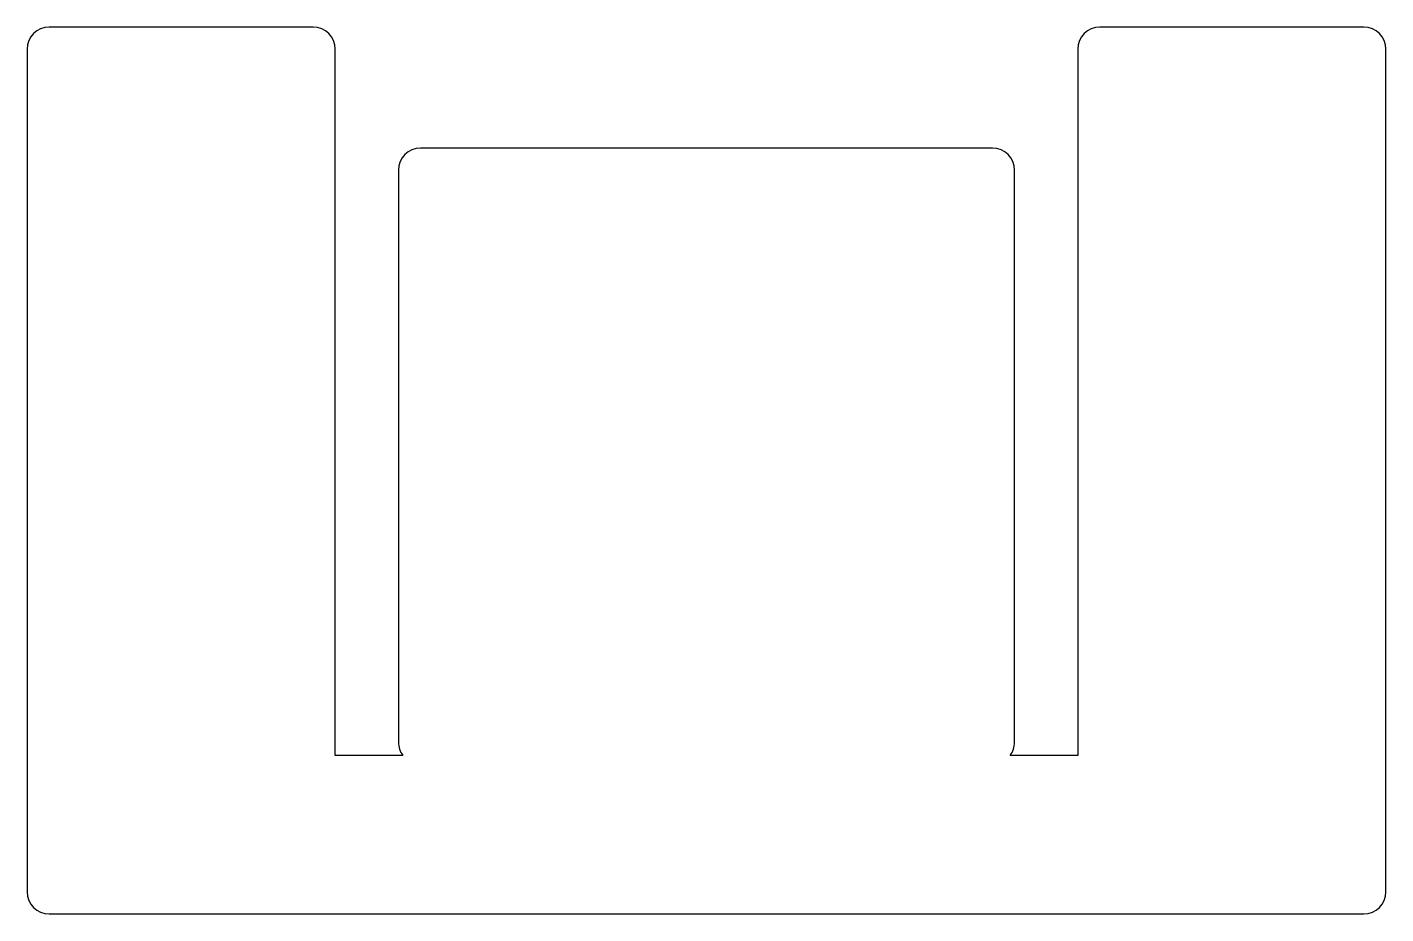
# Model space of a CAD drawing. Header units: millimetres. Extents: x 3.6 to 34.5, y -19.9 to 0.2.
import ezdxf

# ---------------------------------------------------------------- set-up
doc = ezdxf.new("R2010")
doc.units = ezdxf.units.MM

msp = doc.modelspace()

# ---------------------------------------------------------------- linework, layer by layer
for p, q in [((10.112, 0.225), (4.112, 0.225)), ((33.988, 0.225), (27.988, 0.225)), ((3.612, -0.275), (3.612, -19.425)), ((10.612, -16.325), (10.612, -0.275)), ((27.488, -0.275), (27.488, -16.325)), ((34.488, -19.425), (34.488, -0.275)), ((25.55, -2.525), (12.55, -2.525)), ((12.05, -3.025), (12.05, -16.025)), ((26.05, -16.025), (26.05, -3.025)), ((12.15, -16.325), (10.612, -16.325)), ((27.488, -16.325), (25.95, -16.325)), ((4.112, -19.925), (7.612, -19.925)), ((7.612, -19.925), (10.112, -19.925)), ((10.112, -19.925), (27.988, -19.925)), ((27.988, -19.925), (30.488, -19.925)), ((30.488, -19.925), (33.988, -19.925))]:
    msp.add_line(p, q)
for centre, start, end in [((4.112, -0.275), 90, 180), ((10.112, -0.275), 0, 90), ((27.988, -0.275), 90, 180), ((33.988, -0.275), 0, 90), ((12.55, -3.025), 90, 180), ((25.55, -3.025), 0, 90), ((12.55, -16.025), 180, 216.8699), ((25.55, -16.025), 323.1301, 0), ((4.112, -19.425), 180, 270), ((33.988, -19.425), 270, 0)]:
    msp.add_arc(centre, 0.5, start, end)

doc.saveas('drawing.dxf')
